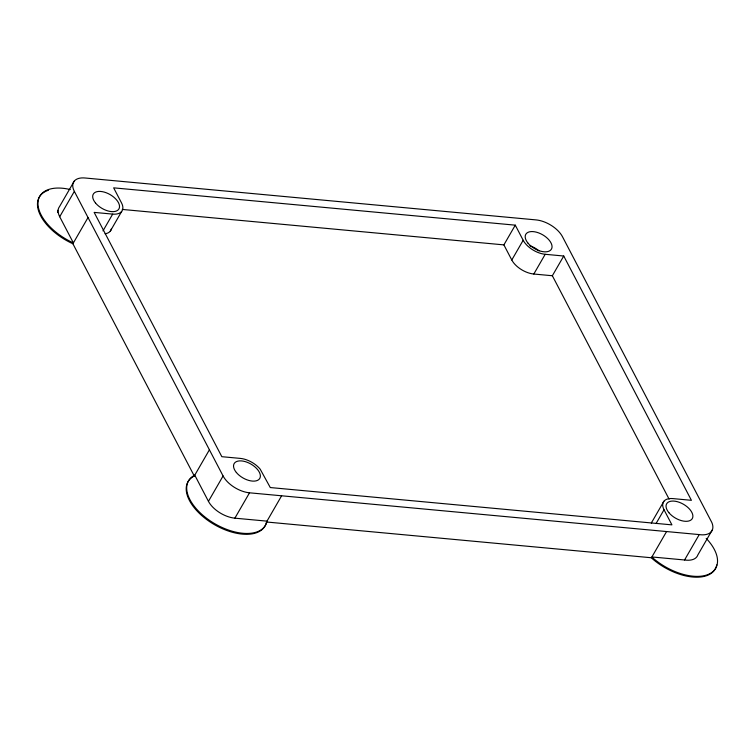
<?xml version="1.0" encoding="UTF-8"?>
<svg xmlns="http://www.w3.org/2000/svg" width="755" height="755" viewBox="0 0 755 755"><rect width="100%" height="100%" fill="white"/><g stroke="black" fill="none" stroke-linecap="round" stroke-linejoin="round"><path stroke-width="1.13" d="M74.188 181.2L59.551 206.559A22.206 11.995 30 0 0 59.702 216.742L73.386 242.912A44.422 24 30 0 1 37.977 204.492A44.422 24 30 0 1 70.281 189.562M59.702 216.742L74.349 191.383A22.206 11.995 30 0 1 84.985 177.991L536.05 219.903A22.206 11.995 30 0 1 562.484 236.73L711.795 522.432A22.273 12.033 30 0 1 699.234 534.587L684.568 559.984L651.905 556.954L653.037 558.105A44.422 24 30 0 0 707.463 574.734A44.422 24 30 0 0 706.199 538.362M716.778 564.882A44.422 24 30 0 1 652.565 558.917L651.433 557.756L266.496 521.998A44.422 24 30 0 1 211.447 522.837A44.422 24 30 0 1 194.28 476.009L72.895 243.761L88.024 217.553M103.001 230.879L112.684 214.109A18.507 10.004 30 0 0 121.546 202.953L113.646 187.844L515.278 225.16L523.177 240.269A18.507 10.004 30 0 0 545.204 254.293L563.74 256.02L691.42 500.32L672.884 498.593A18.507 10.004 30 0 0 664.023 509.748L656.048 523.564M110.287 231.172L121.678 211.438M194.28 476.009L209.409 449.801M208.446 501.339L194.771 475.159A44.422 24 30 0 0 211.938 521.988A44.422 24 30 0 0 266.987 521.148L234.88 518.166A22.206 11.995 30 0 1 208.446 501.339L223.084 475.971L74.349 191.383M234.88 518.166L249.518 492.807L699.234 534.587M266.496 521.998L281.624 495.79M669.119 499.168L552.349 275.745L533.813 274.027A18.507 10.004 30 0 1 511.786 260.003L503.887 244.884L515.278 225.16M511.786 260.003L523.177 240.269M533.813 274.027L545.204 254.293M552.349 275.745L563.74 256.02M663.89 501.273L652.499 520.997A18.507 10.004 30 0 0 651.405 523.375M651.433 557.756L666.561 531.558M712.512 529.548L697.846 554.934A22.273 12.033 30 0 1 684.568 559.984M122.225 209.428L503.887 244.884M112.684 214.109L94.148 212.391L221.828 456.69L240.364 458.408A18.507 10.004 30 0 1 260.164 469.129L270.29 487.551L671.922 524.867L664.023 509.748M57.635 212.523A22.206 11.995 30 0 1 57.748 210.258M72.895 243.761A44.422 24 30 0 1 39.855 214.175A44.422 24 30 0 1 48.452 190.232M111.381 228.793A18.507 10.004 30 0 1 105.068 233.786M249.518 492.807A22.206 11.995 30 0 1 223.084 475.971M529.953 245.79A14.807 8.003 30 0 1 539.042 250.915M528.047 243.204A14.807 8.003 30 0 0 551.084 249.641A14.807 8.003 30 0 0 536.739 232.266A14.807 8.003 30 0 0 528.047 243.204M668.892 512.683A14.807 8.003 30 0 0 691.929 519.119A14.807 8.003 30 0 0 677.575 501.754A14.807 8.003 30 0 0 668.892 512.683M236.372 472.498A14.807 8.003 30 0 0 259.409 478.934A14.807 8.003 30 0 0 245.054 461.569A14.807 8.003 30 0 0 236.372 472.498M95.526 203.019A14.807 8.003 30 0 0 118.563 209.456A14.807 8.003 30 0 0 104.209 192.091A14.807 8.003 30 0 0 95.526 203.019"/></g></svg>
